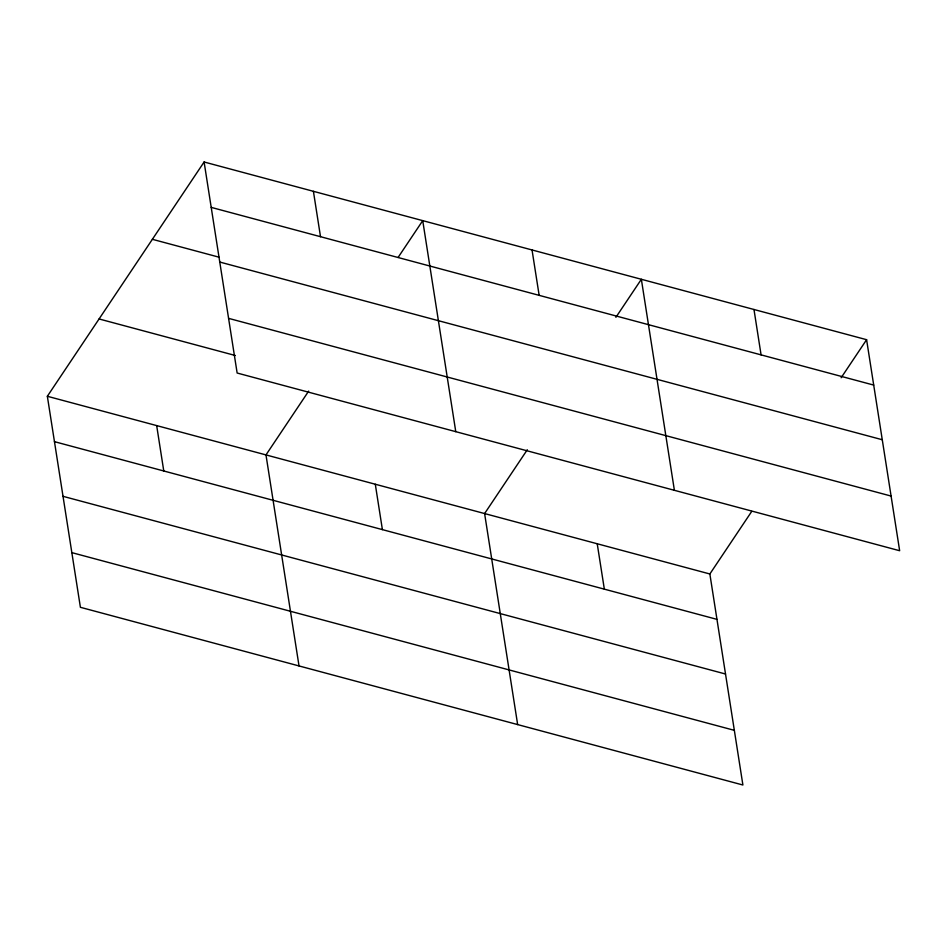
<?xml version="1.0" encoding="UTF-8"?>
<svg xmlns="http://www.w3.org/2000/svg" width="947" height="947" viewBox="0 0 947 947"><rect width="100%" height="100%" fill="white"/><g stroke="black" fill="none" stroke-linecap="round" stroke-linejoin="round"><path stroke-width="1.42" d="M751.729 511.392L709.859 573.977L742.898 785.004L80.4 607.299L47.35 396.272L204.102 161.996L866.6 339.701L899.65 550.728L237.141 373.023L204.102 161.996M308.675 391.099L265.977 454.915L299.027 665.942M398.095 257.454L422.729 220.639L455.767 431.666M527.301 449.742L484.604 513.558L517.654 724.585M615.893 317.328L641.356 279.282L674.394 490.309M841.149 377.746L866.6 339.701M211.205 207.381L873.714 385.086M152.372 239.307L219.1 257.205M219.763 262.047L882.273 439.739M228.582 318.358L891.091 496.062M99.08 318.961L235.365 355.516M47.35 396.272L709.859 573.977M54.453 441.657L716.962 619.362M63.011 496.323L725.52 674.015M71.842 552.634L734.339 730.338M753.978 309.491L761.08 354.876M597.226 543.767L604.34 589.152M532.036 249.961L539.151 295.346M375.296 484.237L382.399 529.622M313.41 191.318L320.512 236.703M156.669 425.594L163.772 470.979"/></g></svg>
